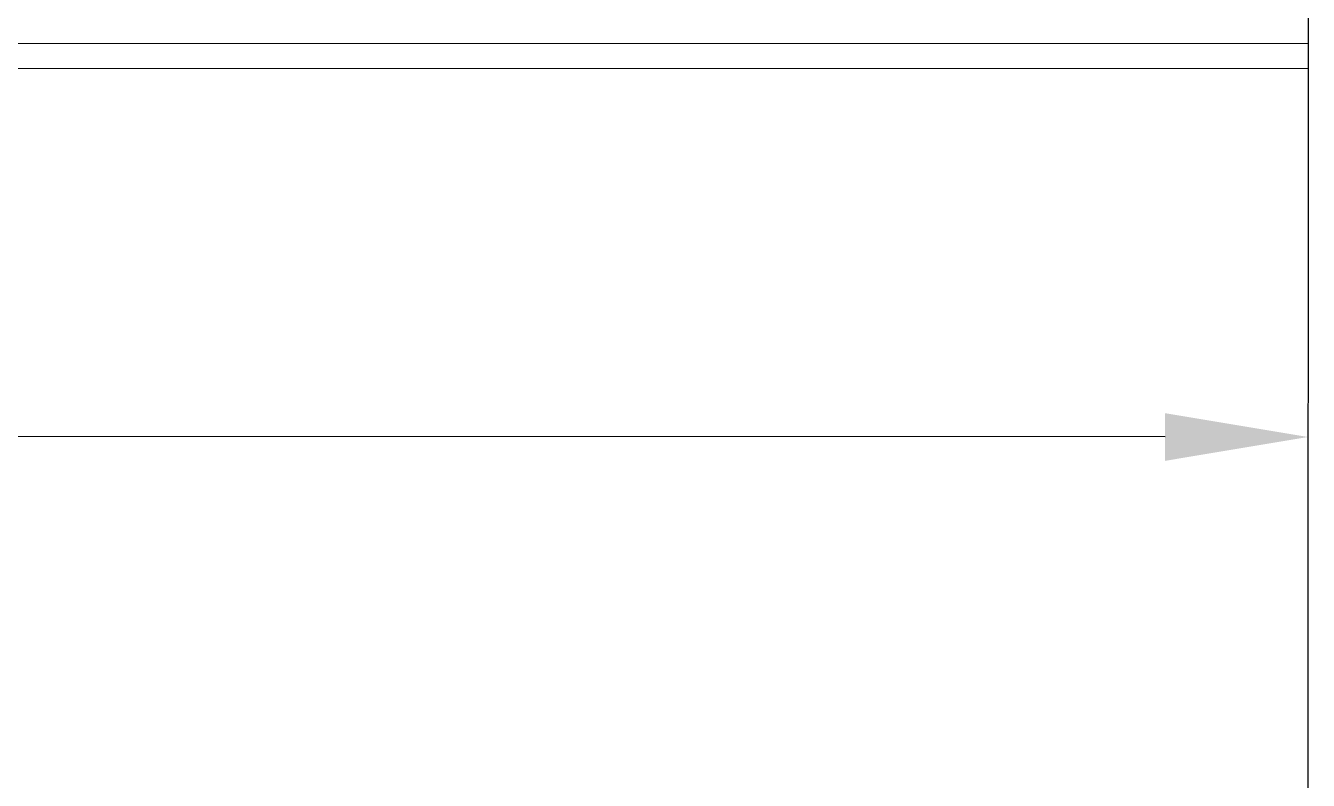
# Model space of a CAD drawing. Extents: x -165 to 197, y 154 to 653.
# Drawn here: x 101.568 to 103.363, y 475.846 to 476.902 of the extents above; entities that cross this region are included whole.
import ezdxf

# ---------------------------------------------------------------- set-up
doc = ezdxf.new("R2010")
doc.units = 0
doc.header["$MEASUREMENT"] = 0
doc.layers.add('AIT-LAYOUT', color=9, linetype='CONTINUOUS', lineweight=13)
doc.layers.add('FININHA', color=251, linetype='CONTINUOUS', lineweight=25)
doc.layers.add('TEXTURA', color=8, linetype='CONTINUOUS')

msp = doc.modelspace()

# ---------------------------------------------------------------- linework, layer by layer
at = {"layer": 'AIT-LAYOUT'}
for p, q in [((103.3625, 476.8766), (96.3235, 476.8766)), ((103.3625, 476.8416), (96.3235, 476.8416))]:
    msp.add_line(p, q, dxfattribs=at)
at = {"layer": 'FININHA'}
msp.add_line((103.3628, 478.4757), (103.362, 474.9012), dxfattribs=at)
msp.add_line((103.3628, 478.4757), (103.362, 474.9012), dxfattribs=at)
at = {"layer": 'TEXTURA', "ltscale": 0.8}
msp.add_lwpolyline([(103.1623, 476.3262), (96.3235, 476.3267)], dxfattribs=at)
msp.add_solid([(103.1623, 476.3595), (103.3623, 476.3262), (103.1623, 476.2928)], dxfattribs=at)

doc.saveas('drawing.dxf')
